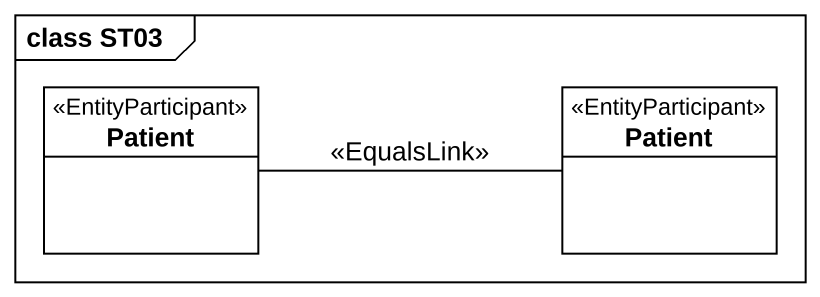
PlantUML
@startuml
mainframe class ST03
hide circle
hide empty members
class Patient <<EntityParticipant>>
class "Patient" as Patient_2 <<EntityParticipant>>
Patient -right- Patient_2 : <<EqualsLink>>
@enduml
